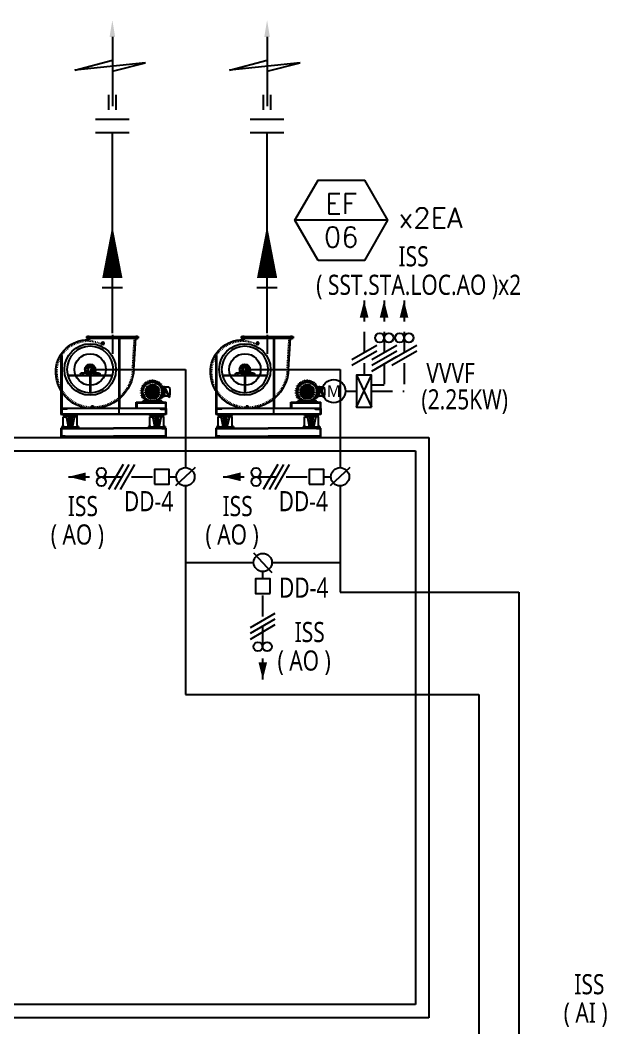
# Model space of a CAD drawing. Header units: millimetres. Extents: x -86 to 11742, y 5229 to 11464.
# Drawn here: x 9418.4 to 9488.4, y 5571.8 to 5692 of the extents above; entities that cross this region are included whole.
import ezdxf
from ezdxf.enums import TextEntityAlignment as Align

# ---------------------------------------------------------------- set-up
doc = ezdxf.new("R2010")
doc.units = ezdxf.units.MM
doc.header["$LTSCALE"] = 5
for name, pattern in [('DASHED', [0.75, 0.5, -0.25]), ('HIDDEN', [0.375, 0.25, -0.125]), ('HIDDEN2', [4.7625, 3.175, -1.5875]), ('PHANTOM', [63.5, 31.75, -6.35, 6.35, -6.35, 6.35, -6.35])]:
    doc.linetypes.add(name, pattern=pattern)
doc.layers.get('0').update_dxf_attribs({"linetype": 'CONTINUOUS'})
for name, color, linetype in [('AUTO', 7, 'CONTINUOUS'), ('LGK-S', 121, 'CONTINUOUS'), ('NARA', 8, 'CONTINUOUS'), ('SBT', 3, 'CONTINUOUS'), ('TEXT-S', 2, 'CONTINUOUS'), ('장비배치', 2, 'CONTINUOUS')]:
    doc.layers.add(name, color=color, linetype=linetype)
doc.styles.add('GHS', font='ROMANS.shx', dxfattribs={"bigfont": 'GHS.shx'})
doc.styles.add('QQ', font='MALGUN.TTF.TTF')

# ---------------------------------------------------------------- blocks, each defined once
blk = doc.blocks.new('FAN')
at = {"layer": '장비배치'}
for p, q in [((-170.7, 756), (-170.7, 726.3)), ((188.1, 756), (188.1, 726.3)), ((202.1, 746.4), (-184.6, 746.4)), ((-184.6, 746.4), (-184.6, 735.9)), ((202.1, 735.9), (-184.6, 735.9)), ((-151.9, 501.6), (-165.5, 735.4)), ((-43.5, 735.9), (-43.5, 209.9)), ((-38.3, 735.9), (-38.3, 170.7)), ((66.9, 696.5), (91.3, 696.5)), ((79.1, 684.3), (79.1, 708.7)), ((202.1, 746.4), (202.1, 735.9)), ((386.7, 605.7), (386.7, 170.7)), ((391.9, 605.7), (386.7, 605.7)), ((391.9, 605.7), (391.9, 209.9)), ((-168.7, 257.5), (-391.9, 257.5)), ((-391.9, 209.9), (-391.9, 257.5)), ((-168.7, 209.9), (-168.7, 257.5)), ((156.8, 207.3), (156.8, 236)), ((-391.9, 209.9), (-391.9, 166.3)), ((-391.9, 209.9), (391.9, 209.9)), ((-391.9, 166.3), (391.9, 166.3)), ((-391.9, 166.3), (-391, 166.3)), ((-387.6, 198.6), (-387.6, 169.8)), ((-351.8, 205.5), (-380.6, 205.5)), ((145.3, 224.3), (168.2, 224.3)), ((348.4, 209.9), (348.4, 209)), ((351.8, 205.5), (380.6, 205.5)), ((387.6, 198.6), (387.6, 169.8)), ((391.9, 166.3), (391, 166.3)), ((391.9, 209.9), (391.9, 166.3)), ((391.9, 65.3), (-391.9, 65.3)), ((-391.9, 65.3), (0, 65.3)), ((-391.9, 0), (-391.9, 65.3)), ((-391.9, 0), (-391.9, 65.3)), ((-391.9, 0), (0, 0)), ((-387.6, 54), (-387.6, 11.3)), ((-360.6, 61), (-380.6, 61)), ((-360.6, 4.4), (-380.6, 4.4)), ((-357.1, 0.9), (-357.1, 0)), ((391.9, 65.3), (0, 65.3)), ((391.9, 0), (0, 0)), ((357.1, 65.3), (357.1, 64.4)), ((357.1, 0.9), (357.1, 0)), ((360.6, 61), (380.6, 61)), ((360.6, 4.4), (380.6, 4.4)), ((387.6, 54), (387.6, 11.3)), ((391.9, 65.3), (391.9, 0))]:
    blk.add_line(p, q, dxfattribs=at)
at = {"layer": '장비배치', "color": 5}
for p, q in [((8.7, 759.3), (8.7, 617.5)), ((202.1, 741.1), (-184.6, 741.1)), ((342.7, 460.2), (5.7, 460.2)), ((342.7, 456.4), (5.7, 456.4)), ((101.5, 468.9), (101.5, 460.2)), ((143.2, 474.1), (106.7, 474.1)), ((118.9, 482.9), (118.9, 453.6)), ((134.6, 501.6), (134.6, 487.2)), ((148.4, 468.9), (148.4, 460.2)), ((171.4, 456.4), (171.4, 328.1)), ((177, 456.4), (177, 328.1)), ((200, 468.9), (200, 460.2)), ((205.2, 474.1), (241.7, 474.1)), ((213.7, 501.6), (213.7, 487.2)), ((229.5, 482.9), (229.5, 453.6)), ((246.9, 468.9), (246.9, 460.2)), ((-386.9, 257.5), (-386.9, 209.9)), ((-173.7, 252.5), (-386.9, 252.5)), ((-173.7, 257.5), (-173.7, 209.9)), ((391.9, 170.7), (-391.9, 170.7)), ((-391.9, 61), (0, 61)), ((-391.9, 4.4), (0, 4.4)), ((391.9, 61), (0, 61)), ((391.9, 4.4), (0, 4.4))]:
    blk.add_line(p, q, dxfattribs=at)
at = {"layer": '장비배치', "color": 5, "linetype": 'HIDDEN'}
blk.add_line((-143.2, 501.6), (-156.8, 735.9), dxfattribs=at)
at = {"layer": '장비배치', "color": 5, "linetype": 'PHANTOM'}
for p, q in [((-364.9, 377.7), (-356.3, 371.9)), ((-363.6, 379.9), (-354.2, 375.3)), ((-354.6, 392.4), (-347.3, 384.9)), ((-352.8, 394.3), (-344.6, 387.9)), ((-341.4, 404.6), (-335.9, 395.7)), ((-339.3, 406.1), (-332.6, 398.1)), ((-326, 413.8), (-322.4, 404)), ((-323.6, 414.9), (-318.7, 405.6)), ((-260.5, 381.2), (-319.3, 381.2)), ((-309, 419.6), (-307.6, 409.3)), ((-306.5, 420.1), (-303.6, 410.1)), ((-298.6, 408.5), (-295.1, 422.8)), ((-294.5, 414.7), (-289.9, 417.4)), ((-294.5, 414.7), (-294.5, 412.1)), ((-294.5, 412.1), (-294.5, 409.4)), ((-289.9, 406.8), (-294.5, 409.4)), ((-289.9, 417.4), (-285.3, 414.7)), ((-285.3, 409.4), (-289.9, 406.8)), ((-285.3, 412.1), (-285.3, 414.7)), ((-285.3, 409.4), (-285.3, 412.1)), ((-284.7, 422.8), (-281.2, 408.5)), ((-276.2, 410.1), (-273.3, 420.1)), ((-272.2, 409.3), (-270.8, 419.6)), ((-261.1, 405.6), (-256.2, 414.9)), ((-257.4, 404), (-253.8, 413.8)), ((-247.2, 398.1), (-240.5, 406.1)), ((-243.9, 395.7), (-238.4, 404.6)), ((-235.2, 387.9), (-227, 394.3)), ((-232.5, 384.9), (-225.2, 392.4)), ((-225.6, 375.3), (-216.2, 379.9)), ((-223.6, 371.9), (-214.9, 377.7)), ((-418.9, 295), (-383.8, 373.7)), ((-415.7, 293.5), (-380.7, 372.3)), ((-411.5, 303), (-384, 303)), ((-411.2, 370.9), (-386.2, 370.9)), ((-383.8, 373.7), (-380.7, 372.3)), ((-382.8, 367.5), (-381.2, 366.8)), ((-379.6, 370.7), (-379.6, 307.3)), ((-379.6, 370.7), (-363.1, 370.7)), ((-379.6, 366.4), (-379.6, 301)), ((-379.6, 301), (-367.3, 301)), ((-375.4, 343.6), (-365.2, 341.8)), ((-375.4, 328.2), (-365.1, 330)), ((-375.2, 346.1), (-364.7, 345.8)), ((-375.2, 325.6), (-364.7, 326)), ((-372, 361.2), (-362.3, 357.3)), ((-372, 310.6), (-362.3, 314.5)), ((-371.2, 363.7), (-361, 361.1)), ((-371.2, 308.1), (-361, 310.6)), ((-367.3, 291.2), (-347, 302.9)), ((-366.3, 297.8), (-357.1, 307.1)), ((-358.2, 301.7), (-360.5, 300.4)), ((-355.9, 303.1), (-358.2, 301.7)), ((-355.9, 303.1), (-351.3, 300.4)), ((-236, 339.4), (-343.8, 339.4)), ((-236, 332.4), (-343.8, 332.4)), ((-236.9, 346.3), (-342.9, 346.3)), ((-236.9, 325.4), (-342.9, 325.4)), ((-238.8, 353.3), (-341, 353.3)), ((-238.8, 318.5), (-341, 318.5)), ((-241.7, 360.3), (-338.1, 360.3)), ((-241.7, 311.5), (-338.1, 311.5)), ((-245.9, 367.2), (-333.9, 367.2)), ((-245.9, 304.5), (-333.9, 304.5)), ((-251.9, 374.2), (-327.9, 374.2)), ((-232.8, 302.9), (-212.6, 291.2)), ((-228.5, 300.4), (-223.9, 303.1)), ((-221.6, 301.7), (-223.9, 303.1)), ((-222.7, 307.1), (-213.5, 297.8)), ((-219.3, 300.4), (-221.6, 301.7)), ((-218.8, 361.1), (-208.6, 363.7)), ((-218.8, 310.6), (-208.6, 308.1)), ((-217.5, 357.3), (-207.8, 361.2)), ((-217.5, 314.5), (-207.8, 310.6)), ((-215.1, 345.8), (-204.6, 346.1)), ((-215.1, 326), (-204.6, 325.6)), ((-214.7, 341.8), (-204.4, 343.6)), ((-214.7, 330), (-204.4, 328.2)), ((-418.9, 295), (-415.7, 293.5)), ((-362.6, 263.6), (-362.6, 257.5)), ((-362.6, 257.5), (-329.5, 257.5)), ((-348.4, 292), (-361.1, 288.8)), ((-360.5, 295.1), (-360.5, 300.4)), ((-355.9, 292.5), (-360.5, 295.1)), ((-360, 266.2), (-332.1, 266.2)), ((-355.9, 292.5), (-353.6, 293.8)), ((-353.6, 293.8), (-351.3, 295.1)), ((-352.6, 246), (-352.6, 276.3)), ((-351.3, 300.4), (-351.3, 295.1)), ((-349, 270.1), (-344.8, 285.7)), ((-340.5, 268.1), (-337.7, 278.5)), ((-331.1, 257.5), (-331.1, 257.5)), ((-329.5, 262.8), (-325.4, 266.5)), ((-329.5, 263.6), (-329.5, 257.5)), ((-251.9, 297.6), (-327.9, 297.6)), ((-260.5, 290.6), (-319.3, 290.6)), ((-254.4, 266.5), (-250.3, 262.8)), ((-250.3, 257.5), (-250.3, 263.6)), ((-250.3, 257.5), (-217.2, 257.5)), ((-248.7, 257.5), (-248.7, 257.5)), ((-247.7, 266.2), (-219.8, 266.2)), ((-242.1, 278.5), (-239.3, 268.1)), ((-235, 285.7), (-230.8, 270.1)), ((-218.7, 288.8), (-231.4, 292)), ((-228.5, 295.1), (-228.5, 300.4)), ((-228.5, 295.1), (-226.2, 293.8)), ((-227.2, 246), (-227.2, 276.3)), ((-226.2, 293.8), (-223.9, 292.5)), ((-219.3, 295.1), (-223.9, 292.5)), ((-219.3, 300.4), (-219.3, 295.1)), ((-217.2, 257.5), (-217.2, 263.6)), ((-374.5, 157.6), (-374.5, 162.9)), ((-270, 157.6), (-374.5, 157.6)), ((-273.5, 166.3), (-371, 166.3)), ((-370.3, 157.6), (-370.3, 148.9)), ((-362.8, 157.6), (-359.9, 148.9)), ((-338.3, 157.6), (-335.6, 149.6)), ((-306.2, 157.6), (-308.9, 149.6)), ((-281.6, 157.6), (-284.6, 148.9)), ((-274.2, 157.6), (-274.2, 148.9)), ((-270, 157.6), (-270, 162.9)), ((270, 157.6), (270, 162.9)), ((374.5, 157.6), (270, 157.6)), ((371, 166.3), (273.5, 166.3)), ((274.2, 157.6), (274.2, 148.9)), ((281.6, 157.6), (284.6, 148.9)), ((306.2, 157.6), (308.9, 149.6)), ((338.3, 157.6), (335.6, 149.6)), ((362.8, 157.6), (359.9, 148.9)), ((370.3, 157.6), (370.3, 148.9)), ((374.5, 157.6), (374.5, 162.9)), ((-384.5, 77.2), (-381.5, 77.2)), ((-384.5, 77.2), (-384.5, 65.3)), ((-374.5, 84.1), (-374.5, 148.9)), ((-374.5, 148.9), (-358.9, 148.9)), ((-374.5, 148.9), (-358.9, 148.9)), ((-351.9, 141.9), (-339.1, 79.9)), ((-339, 148.2), (-339, 147.4)), ((-339, 79.4), (-339, 78.5)), ((-338.6, 146.3), (-307.6, 137.6)), ((-338.6, 129.3), (-307.6, 120.7)), ((-338.6, 112.4), (-307.6, 103.7)), ((-338.6, 95.4), (-307.6, 86.8)), ((-338.5, 132.5), (-313.9, 139.4)), ((-338.5, 115.6), (-313.9, 122.4)), ((-338.5, 98.6), (-313.9, 105.5)), ((-338.5, 81.7), (-313.9, 88.5)), ((-337.9, 77.2), (-308.8, 77.2)), ((-337.7, 149.6), (-322.2, 149.6)), ((-337.7, 149.6), (-307.4, 141.2)), ((-337.7, 146), (-322.2, 146)), ((-337.7, 132.7), (-307.4, 124.2)), ((-337.7, 115.7), (-307.4, 107.3)), ((-337.7, 98.8), (-307.4, 90.3)), ((-337.7, 80.8), (-322.2, 80.8)), ((-337.7, 77.1), (-322.2, 77.1)), ((-337.5, 129.2), (-306.5, 137.8)), ((-337.5, 112.2), (-306.5, 120.9)), ((-337.5, 95.3), (-306.5, 103.9)), ((-337.5, 78.3), (-306.5, 87)), ((-306.8, 149.6), (-322.2, 149.6)), ((-306.8, 146), (-322.2, 146)), ((-306.8, 80.8), (-322.2, 80.8)), ((-308.6, 77.1), (-322.2, 77.1)), ((-305.5, 139.5), (-305.7, 140.2)), ((-305.5, 122.6), (-305.7, 123.3)), ((-305.5, 105.6), (-305.7, 106.3)), ((-305.5, 88.7), (-305.7, 89.4)), ((-292.6, 141.9), (-305.4, 79.9)), ((-270, 148.9), (-285.6, 148.9)), ((-270, 84.1), (-270, 148.9)), ((-263, 77.2), (-260, 77.2)), ((-260, 77.2), (-260, 65.3)), ((260, 77.2), (263, 77.2)), ((260, 77.2), (260, 65.3)), ((270, 84.1), (270, 148.9)), ((270, 148.9), (285.6, 148.9)), ((270, 148.9), (285.6, 148.9)), ((292.6, 141.9), (305.4, 79.9)), ((305.4, 148.2), (305.4, 147.4)), ((305.4, 79.4), (305.4, 78.5)), ((305.9, 146.3), (336.9, 137.6)), ((305.9, 129.3), (336.9, 120.7)), ((305.9, 112.4), (336.9, 103.7)), ((305.9, 95.4), (336.9, 86.8)), ((306, 132.5), (330.6, 139.4)), ((306, 115.6), (330.6, 122.4)), ((306, 98.6), (330.6, 105.5)), ((306, 81.7), (330.6, 88.5)), ((306.6, 77.2), (335.6, 77.2)), ((306.8, 149.6), (322.2, 149.6)), ((306.8, 149.6), (337.1, 141.2)), ((306.8, 146), (322.2, 146)), ((306.8, 132.7), (337.1, 124.2)), ((306.8, 115.7), (337.1, 107.3)), ((306.8, 98.8), (337.1, 90.3)), ((306.8, 80.8), (322.2, 80.8)), ((306.8, 77.1), (322.2, 77.1)), ((306.9, 129.2), (338, 137.8)), ((306.9, 112.2), (338, 120.9)), ((306.9, 95.3), (338, 103.9)), ((306.9, 78.3), (338, 87)), ((337.7, 149.6), (322.2, 149.6)), ((337.7, 146), (322.2, 146)), ((337.7, 80.8), (322.2, 80.8)), ((335.9, 77.1), (322.2, 77.1)), ((339, 139.5), (338.8, 140.2)), ((339, 122.6), (338.8, 123.3)), ((339, 105.6), (338.8, 106.3)), ((339, 88.7), (338.8, 89.4)), ((351.9, 141.9), (339.1, 79.9)), ((374.5, 148.9), (358.9, 148.9)), ((374.5, 84.1), (374.5, 148.9)), ((381.5, 77.2), (384.5, 77.2)), ((384.5, 77.2), (384.5, 65.3)), ((-384.5, 71.2), (-260, 71.2)), ((-384.5, 65.3), (-260, 65.3)), ((260, 71.2), (384.5, 71.2)), ((260, 65.3), (384.5, 65.3))]:
    blk.add_line(p, q, dxfattribs=at)
at = {"layer": '장비배치', "linetype": 'HIDDEN2'}
blk.add_line((-348.4, 209.9), (-348.4, 209), dxfattribs=at)
at = {"layer": '장비배치'}
for centre, radius in [((79.1, 696.5), 9.45), ((156.8, 224.3), 5.23)]:
    blk.add_circle(centre, radius, dxfattribs=at)
at = {"layer": '장비배치', "color": 5}
for radius in [173.5, 33.2, 21.3, 15.2]:
    blk.add_circle((174.2, 501.6), radius, dxfattribs=at)
at = {"layer": '장비배치', "color": 5, "linetype": 'PHANTOM'}
for centre in [(-289.9, 412.1), (-355.9, 297.8), (-223.9, 297.8)]:
    blk.add_circle(centre, 4.57, dxfattribs=at)
at = {"layer": '장비배치', "color": 5}
for centre, radius, start, end in [((174.2, 501.6), 191.6, 90, 270), ((174.2, 501.6), 191.6, 270, 90), ((174.2, 501.6), 117.6, 90, 270), ((174.2, 501.6), 117.6, 270, 90), ((174.2, 501.6), 39.5, 0, 180), ((106.7, 468.9), 5.23, 90, 180), ((121.6, 487.2), 13.1, 270, 0), ((143.2, 468.9), 5.23, 0, 90), ((205.2, 468.9), 5.23, 90, 180), ((226.8, 487.2), 13.1, 180, 270), ((241.7, 468.9), 5.23, 0, 90)]:
    blk.add_arc(centre, radius, start, end, dxfattribs=at)
at = {"layer": '장비배치', "color": 5, "linetype": 'HIDDEN'}
for centre, radius, start, end in [((191.6, 484.2), 230.8, 4.32833, 117.91682), ((156.8, 519.1), 300.5, 183.32336, 273.32336), ((156.8, 484.2), 265.6, 273.7598, 3.7598)]:
    blk.add_arc(centre, radius, start, end, dxfattribs=at)
at = {"layer": '장비배치'}
for centre, radius, start, end in [((186.4, 735.9), 12.2, 180, 271.18962), ((191.6, 484.2), 239.5, 4.17065, 91.18962), ((156.8, 519.1), 309.2, 183.22964, 273.22964), ((156.8, 484.2), 274.3, 273.64028, 3.64028), ((-391, 169.8), 3.48, 270, 0), ((-380.6, 198.6), 6.97, 90, 180), ((-351.8, 209), 3.48, 270, 0), ((351.8, 209), 3.48, 180, 270), ((380.6, 198.6), 6.97, 0, 90), ((391, 169.8), 3.48, 180, 270), ((-380.6, 54), 6.97, 90, 180), ((-380.6, 11.3), 6.97, 180, 270), ((-360.6, 64.4), 3.48, 270, 0), ((-360.6, 0.9), 3.48, 0, 90), ((360.6, 64.4), 3.48, 180, 270), ((360.6, 0.9), 3.48, 90, 180), ((380.6, 54), 6.97, 0, 90), ((380.6, 11.3), 6.97, 270, 0)]:
    blk.add_arc(centre, radius, start, end, dxfattribs=at)
at = {"layer": '장비배치', "color": 5, "linetype": 'PHANTOM'}
for centre, radius, start, end in [((-364.2, 378.8), 1.31, 63.92123, 236.07855), ((-289.9, 335.9), 73.2, 98.59367, 201.40632), ((-289.9, 335.9), 70.5, 99.92676, 200.07329), ((-353.7, 393.3), 1.31, 51.92128, 224.07856), ((-353.1, 377.7), 2.61, 243.92148, 326.50096), ((-349.2, 383), 2.61, 321.49918, 44.07862), ((-343, 389.9), 2.61, 231.92144, 314.50095), ((-340.3, 405.3), 1.31, 39.92128, 212.07858), ((-338.1, 394.3), 2.61, 309.49918, 32.07862), ((-330.6, 399.8), 2.61, 219.9214, 302.50095), ((-324.8, 414.2), 1.31, 27.92129, 200.07859), ((-324.9, 403.1), 2.61, 297.49918, 20.07862), ((-289.9, 335.9), 54, 57.00436, 122.99564), ((-316.4, 406.8), 2.61, 207.92136, 290.50091), ((-310.1, 408.9), 2.61, 285.49914, 8.07863), ((-307.7, 419.8), 1.31, 15.92129, 188.0786), ((-301.1, 410.8), 2.61, 195.92132, 278.50087), ((-302.8, 409.7), 4.35, 279.92663, 344.48968), ((-289.9, 335.9), 76.2, 80.41384, 98.59957), ((-301.4, 411.7), 3.48, 278.59382, 344.48984), ((-289.9, 335.9), 82.3, 85.75669, 94.24322), ((-289.9, 337.6), 85.3, 86.48987, 93.51004), ((-278.4, 411.7), 3.48, 195.51019, 261.40627), ((-277, 409.7), 4.35, 195.51036, 260.07324), ((-278.7, 410.8), 2.61, 261.49917, 344.07869), ((-289.9, 335.9), 73.2, 0, 81.40629), ((-289.9, 335.9), 70.5, 0, 80.07326), ((-272.1, 419.8), 1.31, 351.9214, 164.07868), ((-269.7, 408.9), 2.61, 171.92133, 254.50083), ((-263.4, 406.8), 2.61, 249.49912, 332.07864), ((-254.9, 403.1), 2.61, 159.92134, 242.50078), ((-255, 414.2), 1.31, 339.92141, 152.0787), ((-249.2, 399.8), 2.61, 237.49914, 320.07865), ((-241.7, 394.3), 2.61, 147.9213, 230.50074), ((-239.5, 405.3), 1.31, 327.92142, 140.07866), ((-236.8, 389.9), 2.61, 225.49915, 308.07865), ((-230.6, 383), 2.61, 135.92126, 218.5007), ((-226.7, 377.7), 2.61, 213.49916, 296.07866), ((-226.2, 393.3), 1.31, 315.92142, 128.07861), ((-215.6, 378.8), 1.31, 303.92142, 116.07857), ((-294.3, 334.3), 126.3, 164.98969, 194.92212), ((-418, 301.4), 1.74, 336, 14.92212), ((-411.2, 365.7), 5.23, 90, 164.98969), ((-386.2, 372.7), 1.74, 270, 336), ((-384, 307.3), 4.35, 270, 0), ((-382.2, 364.4), 2.61, 0, 66), ((-375.2, 344.8), 1.31, 87.9212, 260.07852), ((-375.2, 326.9), 1.31, 99.92119, 272.07851), ((-371.5, 362.4), 1.31, 75.92121, 248.07854), ((-371.5, 309.4), 1.31, 111.92117, 284.0785), ((-370.8, 340.1), 2.61, 357.01813, 80.07889), ((-370.8, 331.7), 2.61, 279.92128, 2.98215), ((-369.9, 348.6), 2.61, 267.92118, 350.98213), ((-369.9, 323.2), 2.61, 9.01817, 92.07865), ((-289.9, 335.9), 78.4, 177.01812, 182.98213), ((-289.9, 335.9), 78.4, 165.01808, 170.98209), ((-289.9, 335.9), 78.4, 189.01818, 194.98214), ((-367.3, 299.3), 1.74, 315.50999, 90.00031), ((-368.1, 356.8), 2.61, 345.01806, 68.07863), ((-368.1, 314.9), 2.61, 291.92132, 14.98223), ((-365.5, 364.9), 2.61, 255.92109, 338.98189), ((-365.5, 306.8), 2.61, 21.0183, 104.0788), ((-365.6, 339.2), 2.61, 357.49918, 80.07856), ((-365.6, 332.6), 2.61, 279.9216, 2.50096), ((-364.6, 348.4), 2.61, 267.92156, 350.50096), ((-364.6, 323.4), 2.61, 9.49918, 92.07854), ((-363.1, 373.3), 2.61, 269.9998, 56.07884), ((-289.9, 335.9), 78.4, 153.01809, 158.98211), ((-289.9, 335.9), 78.4, 201.01817, 203.44376), ((-363.3, 354.8), 2.61, 345.49918, 68.07857), ((-363.3, 316.9), 2.61, 291.92165, 14.50095), ((-364.2, 303.7), 2.61, 315.51038, 23.444), ((-289.9, 335.9), 76.2, 200.41389, 218.59962), ((-360.4, 363.6), 2.61, 255.92152, 338.50095), ((-360.4, 308.1), 2.61, 21.49918, 104.07853), ((-362.1, 372.6), 2.61, 333.01778, 56.07872), ((-361.3, 307.9), 3.48, 315.5102, 21.40627), ((-360.2, 310.2), 4.35, 315.51021, 20.07332), ((-357.7, 369.7), 2.61, 333.49918, 56.07861), ((-289.9, 335.9), 54, 168.84003, 176.30092), ((-289.9, 335.9), 54, 183.69908, 191.15997), ((-289.9, 335.9), 54, 153.15271, 161.18088), ((-289.9, 335.9), 54, 198.81912, 206.84729), ((-289.9, 335.9), 54, 134.79117, 144.50395), ((-289.9, 335.9), 54, 215.49605, 225.20883), ((-289.9, 335.9), 54, 35.49605, 45.20883), ((-289.9, 335.9), 54, 314.79117, 324.50395), ((-289.9, 335.9), 54, 18.81912, 26.84729), ((-289.9, 335.9), 54, 333.15271, 341.18088), ((-289.9, 335.9), 54, 3.69908, 11.15997), ((-289.9, 335.9), 54, 348.84003, 356.30092), ((-289.9, 335.9), 76.2, 320.41389, 338.59962), ((-222.1, 369.7), 2.61, 123.92122, 206.50066), ((-219.6, 310.2), 4.35, 159.92664, 224.48963), ((-289.9, 335.9), 70.5, 339.92679, 359.99998), ((-218.5, 307.9), 3.48, 158.59377, 224.4898), ((-219.4, 363.6), 2.61, 201.49918, 284.07868), ((-289.9, 335.9), 73.2, 338.59364, 359.99998), ((-219.4, 308.1), 2.61, 75.92105, 158.5005), ((-216.5, 354.8), 2.61, 111.92117, 194.50062), ((-216.5, 316.9), 2.61, 165.49915, 248.07864), ((-215.2, 348.4), 2.61, 189.49919, 272.07869), ((-215.2, 323.4), 2.61, 87.92109, 170.50054), ((-214.2, 339.2), 2.61, 99.92113, 182.50058), ((-214.2, 332.6), 2.61, 177.49919, 260.07869), ((-208.3, 362.4), 1.31, 291.92143, 104.07853), ((-208.3, 309.4), 1.31, 255.92147, 68.07841), ((-204.6, 344.8), 1.31, 279.92144, 92.07849), ((-204.6, 326.9), 1.31, 267.92146, 80.07845), ((-289.9, 335.9), 85.3, 206.48991, 213.51009), ((-289.9, 335.9), 82.3, 205.75673, 214.24327), ((-360, 263.6), 2.61, 90, 180), ((-354, 271.4), 5.23, 270.00002, 345), ((-349.8, 288.1), 3.48, 38.59382, 104.48982), ((-347.3, 287.8), 4.35, 39.92696, 104.48976), ((-289.9, 335.9), 73.2, 218.59372, 321.40631), ((-347.3, 286.4), 2.61, 345.00006, 40.76671), ((-289.9, 335.9), 70.5, 219.92681, 320.07328), ((-343, 268.8), 2.61, 269.99996, 344.99998), ((-340.2, 279.2), 2.61, 345.00002, 48.40863), ((-332.1, 263.6), 2.61, 0, 90), ((-320.9, 263.9), 5.23, 66.71833, 150.00002), ((-289.9, 335.9), 54, 237.00436, 302.99564), ((-258.9, 263.9), 5.23, 29.99997, 113.28164), ((-247.7, 263.6), 2.61, 90, 180), ((-239.6, 279.2), 2.61, 131.59135, 194.99993), ((-236.8, 268.8), 2.61, 195.00006, 270.00007), ((-232.5, 287.8), 4.35, 75.51053, 140.0733), ((-232.5, 286.4), 2.61, 139.23324, 194.99993), ((-230, 288.1), 3.48, 75.51015, 141.40623), ((-225.8, 271.4), 5.23, 195.00001, 270.00002), ((-289.9, 335.9), 82.3, 325.75674, 334.24327), ((-219.8, 263.6), 2.61, 0, 90), ((-289.9, 335.9), 85.3, 326.48992, 333.5101), ((-371, 162.9), 3.48, 90, 180), ((-371, 162.9), 3.48, 90, 180), ((-273.5, 162.9), 3.48, 0, 90), ((273.5, 162.9), 3.48, 90, 180), ((273.5, 162.9), 3.48, 90, 180), ((371, 162.9), 3.48, 0, 90), ((-381.5, 84.1), 6.97, 270, 0), ((-358.9, 141.9), 6.97, 0, 90), ((-337.7, 148.2), 1.39, 90, 180), ((-337.7, 147.4), 1.39, 180, 270), ((-337.7, 130.5), 1.39, 180, 270), ((-337.7, 113.5), 1.39, 180, 270), ((-337.7, 96.6), 1.39, 180, 270), ((-337.7, 79.4), 1.39, 90, 180), ((-337.7, 79.4), 1.39, 90, 180), ((-337.7, 78.5), 1.39, 180, 270), ((-308.8, 80.6), 3.48, 270, 348.28062), ((-307.1, 139.8), 1.39, 15.55755, 105.55755), ((-307.1, 122.9), 1.39, 15.55755, 105.55755), ((-307.1, 105.9), 1.39, 15.55755, 105.55755), ((-307.1, 89), 1.39, 15.55755, 105.55755), ((-307.6, 147.8), 1.95, 292.31392, 67.68608), ((-306.8, 79.4), 1.39, 0, 90), ((-306.9, 139.2), 1.39, 285.55755, 15.55755), ((-306.9, 122.2), 1.39, 285.55755, 15.55755), ((-306.9, 105.3), 1.39, 285.55755, 15.55755), ((-306.9, 88.3), 1.39, 285.55755, 15.55755), ((-285.6, 141.9), 6.97, 90, 180), ((-263, 84.1), 6.97, 180, 270), ((263, 84.1), 6.97, 270, 0), ((285.6, 141.9), 6.97, 0, 90), ((306.8, 148.2), 1.39, 90, 180), ((306.8, 147.4), 1.39, 180, 270), ((306.8, 130.5), 1.39, 180, 270), ((306.8, 113.5), 1.39, 180, 270), ((306.8, 96.6), 1.39, 180, 270), ((306.8, 79.4), 1.39, 90, 180), ((306.8, 79.4), 1.39, 90, 180), ((306.8, 78.5), 1.39, 180, 270), ((335.6, 80.6), 3.48, 270, 348.28062), ((337.4, 139.8), 1.39, 15.55755, 105.55755), ((337.4, 122.9), 1.39, 15.55755, 105.55755), ((337.4, 105.9), 1.39, 15.55755, 105.55755), ((337.4, 89), 1.39, 15.55755, 105.55755), ((336.9, 147.8), 1.95, 292.31392, 67.68608), ((337.7, 79.4), 1.39, 0, 90), ((337.6, 139.2), 1.39, 285.55755, 15.55755), ((337.6, 122.2), 1.39, 285.55755, 15.55755), ((337.6, 105.3), 1.39, 285.55755, 15.55755), ((337.6, 88.3), 1.39, 285.55755, 15.55755), ((358.9, 141.9), 6.97, 90, 180), ((381.5, 84.1), 6.97, 180, 270)]:
    blk.add_arc(centre, radius, start, end, dxfattribs=at)
blk = doc.blocks.new('ARW')
at = {"color": 1}
for p, q in [((-41, 663), (-41, 833)), ((44, 663), (44, 833)), ((0, 0), (0, 790)), ((0, 391), (-377, 298)), ((-377, 298), (429, 379)), ((429, 379), (0, 266))]:
    blk.add_line(p, q, dxfattribs=at)
blk.add_solid([(32, 2), (-32, 2), (0, -190)], dxfattribs=at)

msp = doc.modelspace()

# ---------------------------------------------------------------- linework, layer by layer
at = {"layer": 'AUTO', "color": 4, "linetype": 'DASHED'}
for p, q in [((9459.48, 5658.59), (9459.48, 5649.68)), ((9461.86, 5658.59), (9461.86, 5648.5)), ((9464.24, 5658.59), (9464.24, 5647.77)), ((9460.36, 5648.5), (9461.86, 5648.5)), ((9460.36, 5647.77), (9464.24, 5647.77)), ((9424.22, 5637.55), (9434.48, 5637.55)), ((9442.67, 5637.55), (9452.93, 5637.55)), ((9447.39, 5613.39), (9447.39, 5623.64))]:
    msp.add_line(p, q, dxfattribs=at)
at = {"layer": 'AUTO'}
for p, q in [((9458.02, 5651.53), (9460.99, 5653.25)), ((9460.4, 5651.53), (9463.37, 5653.25)), ((9462.78, 5651.53), (9465.75, 5653.25)), ((9458.02, 5650.85), (9460.99, 5652.56)), ((9460.4, 5650.85), (9463.37, 5652.56)), ((9460.4, 5650.16), (9463.37, 5651.88)), ((9462.78, 5650.85), (9465.75, 5652.56)), ((9458.56, 5645.86), (9460.36, 5649.68)), ((9458.56, 5649.68), (9460.36, 5645.86)), ((9430.71, 5639.01), (9428.99, 5636.04)), ((9431.39, 5639.01), (9429.68, 5636.04)), ((9432.08, 5639.01), (9430.37, 5636.04)), ((9449.17, 5639.01), (9447.45, 5636.04)), ((9449.85, 5639.01), (9448.14, 5636.04)), ((9450.54, 5639.01), (9448.82, 5636.04)), ((9448.84, 5621.25), (9445.87, 5619.54)), ((9448.84, 5620.56), (9445.87, 5618.85)), ((9448.84, 5619.88), (9445.87, 5618.16))]:
    msp.add_line(p, q, dxfattribs=at)
for points in [[(9459.48, 5658.59, 0, 1.03, 0), (9459.48, 5656.54, 1.03, 1.03, 0)], [(9461.86, 5658.59, 0, 1.03, 0), (9461.86, 5656.54, 1.03, 1.03, 0)], [(9464.24, 5658.59, 0, 1.03, 0), (9464.24, 5656.54, 1.03, 1.03, 0)], [(9424.22, 5637.55, 0, 1.03, 0), (9426.27, 5637.55, 1.03, 1.03, 0)], [(9442.67, 5637.55, 0, 1.03, 0), (9444.73, 5637.55, 1.03, 1.03, 0)], [(9447.39, 5613.39, 0, 1.03, 0), (9447.39, 5615.44, 1.03, 1.03, 0)]]:
    msp.add_lwpolyline(points, format="xyseb", dxfattribs=at)
msp.add_lwpolyline([(9460.36, 5645.86), (9460.36, 5649.68), (9458.56, 5649.68), (9458.56, 5645.86)], close=True, dxfattribs=at)
for centre in [(9461.34, 5654.12), (9462.43, 5654.12), (9463.72, 5654.12), (9464.81, 5654.12), (9428.13, 5638.07), (9446.58, 5638.07), (9428.13, 5636.98), (9446.58, 5636.98), (9446.81, 5617.3), (9447.91, 5617.3)]:
    msp.add_circle(centre, 0.549, dxfattribs=at)
at = {"layer": 'LGK-S', "color": 3}
for q in [(9457.76, 5647.77), (9458.56, 5647.77)]:
    msp.add_line((9457.25, 5647.77), q, dxfattribs=at)
at = {"layer": 'NARA', "color": 8, "linetype": 'PHANTOM', "ltscale": 0.1}
for p, q in [((9431.44, 5680.17), (9427.44, 5680.17)), ((9449.9, 5680.17), (9445.9, 5680.17)), ((9431.44, 5678.57), (9427.44, 5678.57)), ((9449.9, 5678.57), (9445.9, 5678.57))]:
    msp.add_line(p, q, dxfattribs=at)
at = {"layer": 'NARA', "color": 8, "linetype": 'PHANTOM', "ltscale": 10}
for p, q in [((9429.44, 5654.67), (9429.44, 5678.57)), ((9447.9, 5654.67), (9447.9, 5678.57)), ((9426.79, 5650.34), (9438.16, 5650.34)), ((9438.16, 5650.34), (9438.16, 5638.64)), ((9445.25, 5650.34), (9456.61, 5650.34)), ((9456.61, 5650.34), (9456.61, 5638.64))]:
    msp.add_line(p, q, dxfattribs=at)
at = {"layer": 'NARA', "color": 8}
for p, q in [((9462.28, 5668.14), (9451.22, 5668.14)), ((9430.64, 5660.1), (9428.23, 5660.1)), ((9449.1, 5660.1), (9446.69, 5660.1)), ((9322.16, 5642.25), (9467.21, 5642.25)), ((9467.21, 5642.25), (9467.21, 5573.02)), ((9323.76, 5640.65), (9465.61, 5640.65)), ((9465.61, 5640.65), (9465.61, 5610.56)), ((9465.61, 5640.65), (9465.61, 5574.62)), ((9467.21, 5640.65), (9467.21, 5574.62)), ((9436.2, 5637.55), (9437.07, 5637.55)), ((9454.66, 5637.55), (9455.52, 5637.55)), ((9447.39, 5625.37), (9447.39, 5626.24)), ((9465.61, 5574.62), (9323.76, 5574.62)), ((9467.21, 5573.02), (9322.16, 5573.02))]:
    msp.add_line(p, q, dxfattribs=at)
at = {"layer": 'NARA', "color": 8, "linetype": 'Continuous'}
for p, q in [((9439.33, 5638.64), (9436.98, 5636.46)), ((9457.79, 5638.64), (9455.44, 5636.46)), ((9446.3, 5628.5), (9448.47, 5626.15))]:
    msp.add_line(p, q, dxfattribs=at)
at = {"layer": 'NARA', "color": 8, "linetype": 'PHANTOM', "ltscale": 15}
for p, q in [((9438.16, 5636.46), (9438.16, 5611.57)), ((9456.61, 5636.46), (9456.61, 5623.81)), ((9438.16, 5627.33), (9446.3, 5627.33)), ((9448.47, 5627.33), (9456.61, 5627.33)), ((9456.61, 5623.81), (9477.95, 5623.81)), ((9477.95, 5623.81), (9477.95, 5556.89)), ((9438.16, 5611.57), (9473.15, 5611.57)), ((9473.15, 5611.57), (9473.15, 5552.09))]:
    msp.add_line(p, q, dxfattribs=at)
at = {"layer": 'NARA', "color": 8}
msp.add_lwpolyline([(9453.98, 5663.35), (9451.22, 5668.14), (9453.98, 5672.93), (9459.51, 5672.93), (9462.28, 5668.14), (9459.51, 5663.35)], close=True, dxfattribs=at)
for points in [[(9429.44, 5667.5, 0, 2.41, 0), (9429.44, 5661.27, 2.41, 2.41, 0)], [(9447.9, 5667.5, 0, 2.41, 0), (9447.9, 5661.27, 2.41, 2.41, 0)]]:
    msp.add_lwpolyline(points, format="xyseb", dxfattribs=at)
at = {"layer": 'NARA', "color": 8, "linetype": 'Continuous'}
for points in [[(9434.48, 5636.69), (9436.2, 5636.69), (9436.2, 5638.42), (9434.48, 5638.42)], [(9452.93, 5636.69), (9454.66, 5636.69), (9454.66, 5638.42), (9452.93, 5638.42)], [(9448.25, 5623.64), (9448.25, 5625.37), (9446.52, 5625.37), (9446.52, 5623.64)]]:
    msp.add_lwpolyline(points, close=True, dxfattribs=at)
for centre in [(9438.16, 5637.55), (9456.61, 5637.55), (9447.39, 5627.33)]:
    msp.add_circle(centre, 1.09, dxfattribs=at)
at = {"layer": 'SBT', "color": 2}
msp.add_circle((9455.86, 5647.77), 1.39, dxfattribs=at)

# ---------------------------------------------------------------- block references
at = {"layer": 'NARA', "color": 8, "xscale": 0.01044911434315145, "yscale": 0.01044911434315145, "zscale": 0.01044911434315145, "rotation": 180}
for p in [(9429.44, 5690.02), (9447.9, 5690.02)]:
    msp.add_blockref('ARW', p, dxfattribs=at)
at = {"layer": 'NARA', "color": 8, "xscale": -0.016, "yscale": 0.016, "zscale": 0.016}
for p in [(9429.58, 5642.32), (9448.04, 5642.32)]:
    msp.add_blockref('FAN', p, dxfattribs=at)

# ---------------------------------------------------------------- texts
at = {"layer": 'AUTO', "color": 2, "style": 'QQ', "width": 0.8}
for p in [(9463.58, 5662.65), (9424.13, 5632.86), (9442.59, 5632.86), (9451.19, 5617.84), (9484.56, 5575.84)]:
    msp.add_text('ISS', height=2.4, dxfattribs=at).set_placement(p)
at = {"layer": 'AUTO', "color": 4, "style": 'QQ', "width": 0.8}
for s, p in [('( SST.STA.LOC.AO )x2', (9453.76, 5659.25)), ('VVVF', (9466.9, 5648.74)), ('(2.25KW)', (9466.31, 5645.59)), ('DD-4', (9430.82, 5633.44)), ('DD-4', (9449.28, 5633.44)), ('( AO )', (9422.09, 5629.47)), ('( AO )', (9440.55, 5629.47)), ('DD-4', (9449.33, 5623.13)), ('( AO )', (9449.15, 5614.44)), ('( AI )', (9483.29, 5572.45))]:
    msp.add_text(s, height=2.4, dxfattribs=at).set_placement(p)
at = {"layer": 'NARA', "color": 8, "style": 'GHS'}
for s, p in [('EF', (9456.75, 5670.13)), ('x2EA', (9467.41, 5668.43)), ('06', (9456.75, 5666.14))]:
    msp.add_text(s, height=2.4, dxfattribs=at).set_placement(p, align=Align.MIDDLE)
at = {"layer": 'TEXT-S', "color": 7, "style": 'QQ'}
msp.add_text('M', height=1.4, dxfattribs=at).set_placement((9455.86, 5647.77), align=Align.MIDDLE)

doc.saveas('drawing.dxf')
